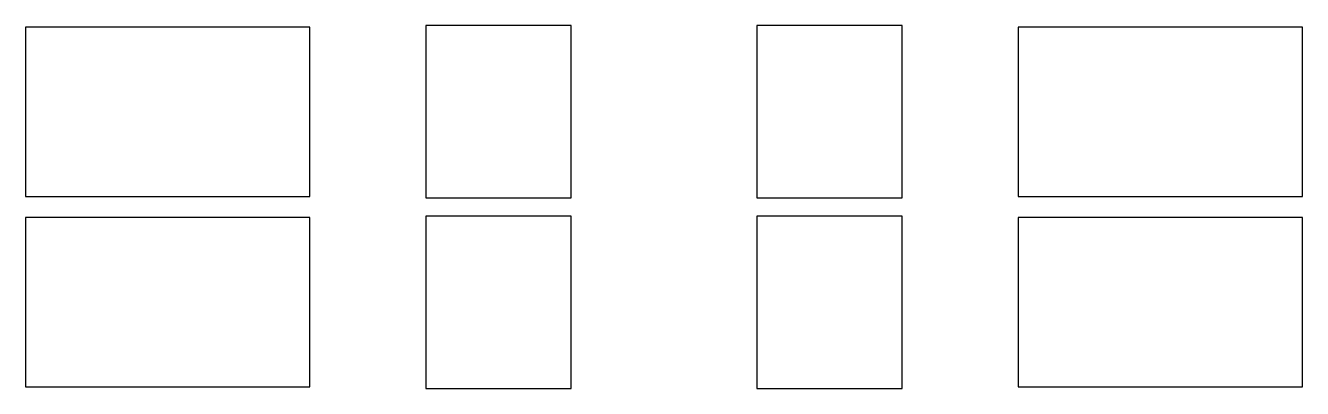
# Model space of a CAD drawing. Header units: metres. Extents: x -106 to 106, y -30 to 30.
import ezdxf

# ---------------------------------------------------------------- set-up
doc = ezdxf.new("R2010")
doc.units = ezdxf.units.M
doc.layers.add('FCu', color=10, linetype='Continuous')

msp = doc.modelspace()

# ---------------------------------------------------------------- linework, layer by layer
at = {"layer": 'FCu'}
for points in [[(-58.75, 1.76), (-58.75, 29.84), (-105.9, 29.84), (-105.9, 1.76), (-58.75, 1.76)], [(-15.39, 1.51), (-15.39, 30.09), (-39.49, 30.09), (-39.49, 1.51), (-15.39, 1.51)], [(15.39, 30.09), (15.39, 1.51), (39.49, 1.51), (39.49, 30.09), (15.39, 30.09)], [(58.75, 29.84), (58.75, 1.76), (105.9, 1.76), (105.9, 29.84), (58.75, 29.84)], [(-58.75, -29.84), (-58.75, -1.76), (-105.9, -1.76), (-105.9, -29.84), (-58.75, -29.84)], [(-15.39, -30.09), (-15.39, -1.51), (-39.49, -1.51), (-39.49, -30.09), (-15.39, -30.09)], [(15.39, -1.51), (15.39, -30.09), (39.49, -30.09), (39.49, -1.51), (15.39, -1.51)], [(58.75, -1.76), (58.75, -29.84), (105.9, -29.84), (105.9, -1.76), (58.75, -1.76)]]:
    msp.add_lwpolyline(points, close=True, dxfattribs=at)

doc.saveas('drawing.dxf')
